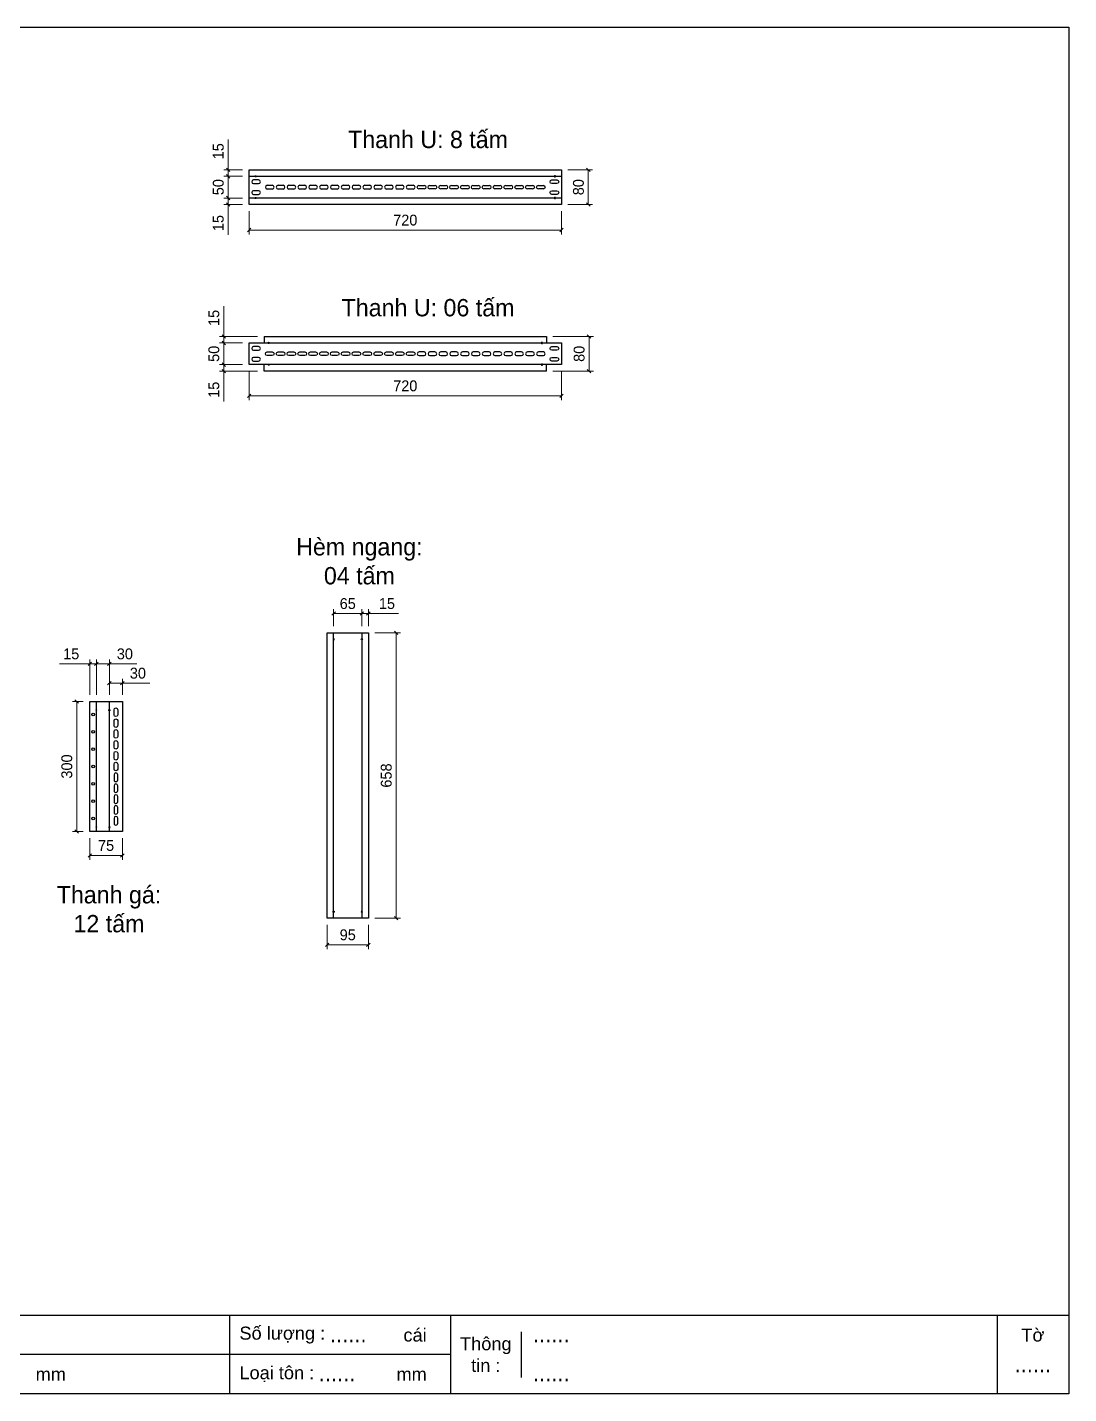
# Model space of a CAD drawing. Header units: millimetres. Extents: x 0 to 4455, y 0 to 3150.
# Drawn here: x 2054 to 4455, y 0 to 3150 of the extents above; entities that cross this region are included whole.
import ezdxf
from ezdxf.enums import TextEntityAlignment as Align

# ---------------------------------------------------------------- set-up
doc = ezdxf.new("R2010")
doc.units = ezdxf.units.MM
doc.layers.add('CNC', color=7, linetype='Continuous')
doc.layers.add('DIM', color=253, linetype='Continuous')
doc.styles.add('Arial', font='arial.ttf')
doc.styles.add('Tahoma (Input Text)', font='tahoma.ttf')
doc.dimstyles.new('Dim-25', dxfattribs={"dimtxt": 25, "dimasz": 8, "dimexe": 10, "dimexo": 15, "dimgap": 10, "dimtad": 1, "dimdec": 0, "dimtxsty": 'Standard', "dimblk": 'OBLIQUE', "dimcen": 10, "dimclrd": 5, "dimclre": 5, "dimclrt": 3, "dimazin": 3, "dimtfac": 1, "dimtdec": 0, "dimtmove": 0, "dimatfit": 3, "dimldrblk": 'OBLIQUE', "dimlwd": 9, "dimlwe": 9})

# ---------------------------------------------------------------- blocks, each defined once
blk = doc.blocks.new('*D9')
at = {"color": 0, "linetype": 'ByBlock', "lineweight": -2}
for p, q in [((2908.7, 1750.1), (2900.7, 1758.1)), ((2900.7, 1100.1), (2908.7, 1092.1))]:
    blk.add_line(p, q, dxfattribs=at)
at = {"layer": 'Defpoints', "color": 0, "transparency": 16777216}
for p in [(2840.5, 1754.1), (2840.5, 1096.1), (2904.7, 1096.1)]:
    blk.add_point(p, dxfattribs=at)
at = {"layer": 'DIM', "color": 5, "lineweight": 9, "transparency": 16777216}
for p, q in [((2855.5, 1754.1), (2914.7, 1754.1)), ((2904.7, 1754.1), (2904.7, 1096.1)), ((2855.5, 1096.1), (2914.7, 1096.1))]:
    blk.add_line(p, q, dxfattribs=at)
at = {"layer": 'DIM', "color": 3, "transparency": 16777216, "insert": (2881.9, 1425.1), "char_height": 25, "attachment_point": 5, "rotation": 90}
blk.add_mtext('658', dxfattribs=at)
blk = doc.blocks.new('_Oblique')
at = {"color": 0, "linetype": 'ByBlock', "lineweight": -2}
blk.add_line((-0.5, -0.5), (0.5, 0.5), dxfattribs=at)
blk = doc.blocks.new('*D10')
at = {"color": 0, "linetype": 'ByBlock', "lineweight": -2}
for p, q in [((2749.5, 1038.9), (2741.5, 1030.9)), ((2836.5, 1030.9), (2844.5, 1038.9))]:
    blk.add_line(p, q, dxfattribs=at)
at = {"layer": 'Defpoints', "color": 0, "transparency": 16777216}
for p in [(2745.5, 1096.1), (2840.5, 1096.1), (2840.5, 1034.9)]:
    blk.add_point(p, dxfattribs=at)
at = {"layer": 'DIM', "color": 5, "lineweight": 9, "transparency": 16777216}
for p, q in [((2745.5, 1081.1), (2745.5, 1024.9)), ((2840.5, 1081.1), (2840.5, 1024.9)), ((2745.5, 1034.9), (2840.5, 1034.9))]:
    blk.add_line(p, q, dxfattribs=at)
at = {"layer": 'DIM', "color": 3, "transparency": 16777216, "insert": (2793, 1057.7), "char_height": 25, "attachment_point": 5}
blk.add_mtext('95', dxfattribs=at)
blk = doc.blocks.new('*D11')
at = {"color": 0, "linetype": 'ByBlock', "lineweight": -2}
for p, q in [((2764.5, 1802.6), (2756.5, 1794.6)), ((2821.5, 1794.6), (2829.5, 1802.6))]:
    blk.add_line(p, q, dxfattribs=at)
at = {"layer": 'Defpoints', "color": 0, "transparency": 16777216}
for p in [(2825.5, 1798.6), (2760.5, 1754.1), (2825.5, 1754.1)]:
    blk.add_point(p, dxfattribs=at)
at = {"layer": 'DIM', "color": 5, "lineweight": 9, "transparency": 16777216}
for p, q in [((2760.5, 1769.1), (2760.5, 1808.6)), ((2760.5, 1798.6), (2825.5, 1798.6)), ((2825.5, 1769.1), (2825.5, 1808.6))]:
    blk.add_line(p, q, dxfattribs=at)
at = {"layer": 'DIM', "color": 3, "transparency": 16777216, "insert": (2793, 1821.4), "char_height": 25, "attachment_point": 5}
blk.add_mtext('65', dxfattribs=at)
blk = doc.blocks.new('*D12')
at = {"color": 0, "linetype": 'ByBlock', "lineweight": -2}
for p, q in [((2821.5, 1794.6), (2829.5, 1802.6)), ((2844.5, 1802.6), (2836.5, 1794.6))]:
    blk.add_line(p, q, dxfattribs=at)
at = {"layer": 'Defpoints', "color": 0, "transparency": 16777216}
for p in [(2840.5, 1798.6), (2825.5, 1754.1), (2840.5, 1754.1)]:
    blk.add_point(p, dxfattribs=at)
at = {"layer": 'DIM', "color": 5, "lineweight": 9, "transparency": 16777216}
for p, q in [((2825.5, 1798.6), (2817.5, 1798.6)), ((2825.5, 1769.1), (2825.5, 1808.6)), ((2825.5, 1798.6), (2840.5, 1798.6)), ((2840.5, 1769.1), (2840.5, 1808.6)), ((2840.5, 1798.6), (2910.2, 1798.6))]:
    blk.add_line(p, q, dxfattribs=at)
at = {"layer": 'DIM', "color": 3, "transparency": 16777216, "insert": (2883.3, 1821.4), "char_height": 25, "attachment_point": 5}
blk.add_mtext('15', dxfattribs=at)
blk = doc.blocks.new('f3daunguoc')
at = {"layer": 'CNC', "color": 2, "lineweight": -3}
blk.add_circle((0, 0), 1.5, dxfattribs=at)
blk = doc.blocks.new('f2dauxuoi')
at = {"layer": 'CNC', "color": 2, "lineweight": -3}
blk.add_circle((0, 0), 1, dxfattribs=at)
blk = doc.blocks.new('ovan8.5x20')
at = {"layer": 'CNC', "color": 2, "lineweight": -3}
for p, q in [((5.7, 4.2), (-5.8, 4.2)), ((-5.8, -4.2), (5.7, -4.2))]:
    blk.add_line(p, q, dxfattribs=at)
for centre, start, end in [((-5.8, 0), 90, 270), ((5.7, 0), 270, 90)]:
    blk.add_arc(centre, 4.25, start, end, dxfattribs=at)
blk = doc.blocks.new('khungtenAsean2')
at = {"color": 7}
for p, q in [((2970, -1980), (0, -1980)), ((1680, -1980), (1680, -2100)), ((2020, -1980), (2020, -2100)), ((2860, -1980), (2860, -2100)), ((2128.3, -2005), (2128.3, -2075)), ((2020, -2040), (0, -2040))]:
    blk.add_line(p, q, dxfattribs=at)
blk.add_lwpolyline([(0, 0), (2970, 0), (2970, -2100), (0, -2100)], close=True, dxfattribs=at)
at = {"color": 2, "char_height": 20, "style": 'Arial'}
for s, insert, width, attachment_point in [('  Số lượng :', (1680, -2010), 917.634, 4), ('cái', (1947.6, -2010), 917.634, 4), ('Thông\\Ptin :', (2074.2, -2040), 108.311, 5), ('Tờ', (2915, -2010), 110, 5), ('  Loại tôn :', (1680, -2070), 917.634, 4), ('mm', (1382.3, -2070), 917.634, 4), ('mm', (1936.9, -2070), 917.634, 4)]:
    blk.add_mtext(s, dxfattribs=dict(at, insert=insert, width=width, attachment_point=attachment_point))
at = {"color": 1, "style": 'Tahoma (Input Text)', "flags": 8}
for tag, p in [('#03', (506.6, -2019.3)), ('#01', (137.1, -2021.3)), ('#05', (1106.6, -2021.3)), ('#07', (1834.7, -2021.3)), ('#09', (2146.7, -2021.3)), ('#02', (98.5, -2081.3)), ('#04', (486.1, -2081.3)), ('#06', (1065.3, -2081.3)), ('#08', (1817.4, -2081.3)), ('#10', (2146.7, -2081.3))]:
    blk.add_attdef(tag, p, '', height=25, dxfattribs=at)
blk.add_attdef('#11', text='', height=25, dxfattribs=at).set_placement((2915, -2067.3), align=Align.CENTER)
blk = doc.blocks.new('*D22')
at = {"color": 0, "linetype": 'ByBlock', "lineweight": -2}
for p, q in [((2247.4, 1642.2), (2239.4, 1634.2)), ((2269.4, 1634.2), (2277.4, 1642.2))]:
    blk.add_line(p, q, dxfattribs=at)
at = {"layer": 'Defpoints', "color": 0, "ltscale": 3, "transparency": 16777216}
for p in [(2273.4, 1638.2), (2243.4, 1595.9), (2273.4, 1595.9)]:
    blk.add_point(p, dxfattribs=at)
at = {"layer": 'DIM', "color": 5, "lineweight": 9, "ltscale": 3, "transparency": 16777216}
for p, q in [((2243.4, 1610.9), (2243.4, 1648.2)), ((2243.4, 1638.2), (2273.4, 1638.2)), ((2273.4, 1610.9), (2273.4, 1648.2)), ((2273.4, 1638.2), (2337.1, 1638.2))]:
    blk.add_line(p, q, dxfattribs=at)
at = {"layer": 'DIM', "color": 3, "ltscale": 3, "transparency": 16777216, "insert": (2309.2, 1660.9), "char_height": 25, "attachment_point": 5}
blk.add_mtext('30', dxfattribs=at)
blk = doc.blocks.new('*D23')
at = {"color": 0, "linetype": 'ByBlock', "lineweight": -2}
for p, q in [((2217.4, 1686.6), (2209.4, 1678.6)), ((2239.4, 1678.6), (2247.4, 1686.6))]:
    blk.add_line(p, q, dxfattribs=at)
at = {"layer": 'Defpoints', "color": 0, "ltscale": 3, "transparency": 16777216}
for p in [(2243.4, 1682.6), (2213.4, 1595.9), (2243.4, 1595.9)]:
    blk.add_point(p, dxfattribs=at)
at = {"layer": 'DIM', "color": 5, "lineweight": 9, "ltscale": 3, "transparency": 16777216}
for p, q in [((2213.4, 1610.9), (2213.4, 1692.6)), ((2213.4, 1682.6), (2243.4, 1682.6)), ((2243.4, 1610.9), (2243.4, 1692.6)), ((2243.4, 1682.6), (2307.1, 1682.6))]:
    blk.add_line(p, q, dxfattribs=at)
at = {"layer": 'DIM', "color": 3, "ltscale": 3, "transparency": 16777216, "insert": (2279.2, 1705.4), "char_height": 25, "attachment_point": 5}
blk.add_mtext('30', dxfattribs=at)
blk = doc.blocks.new('*D24')
at = {"color": 0, "linetype": 'ByBlock', "lineweight": -2}
for p, q in [((2194.4, 1678.6), (2202.4, 1686.6)), ((2217.4, 1686.6), (2209.4, 1678.6))]:
    blk.add_line(p, q, dxfattribs=at)
at = {"layer": 'Defpoints', "color": 0, "ltscale": 3, "transparency": 16777216}
for p in [(2198.4, 1682.6), (2198.4, 1595.9), (2213.4, 1595.9)]:
    blk.add_point(p, dxfattribs=at)
at = {"layer": 'DIM', "color": 5, "lineweight": 9, "ltscale": 3, "transparency": 16777216}
for p, q in [((2198.4, 1682.6), (2128.7, 1682.6)), ((2198.4, 1610.9), (2198.4, 1692.6)), ((2213.4, 1682.6), (2198.4, 1682.6)), ((2213.4, 1610.9), (2213.4, 1692.6)), ((2213.4, 1682.6), (2221.4, 1682.6))]:
    blk.add_line(p, q, dxfattribs=at)
at = {"layer": 'DIM', "color": 3, "ltscale": 3, "transparency": 16777216, "insert": (2155.5, 1705.4), "char_height": 25, "attachment_point": 5}
blk.add_mtext('15', dxfattribs=at)
blk = doc.blocks.new('*D25')
at = {"color": 0, "linetype": 'ByBlock', "lineweight": -2}
for p, q in [((2172.2, 1591.9), (2164.2, 1599.9)), ((2164.2, 1299.9), (2172.2, 1291.9))]:
    blk.add_line(p, q, dxfattribs=at)
at = {"layer": 'Defpoints', "color": 0, "ltscale": 3, "transparency": 16777216}
for p in [(2198.4, 1595.9), (2168.2, 1295.9), (2198.4, 1295.9)]:
    blk.add_point(p, dxfattribs=at)
at = {"layer": 'DIM', "color": 5, "lineweight": 9, "ltscale": 3, "transparency": 16777216}
for p, q in [((2183.4, 1595.9), (2158.2, 1595.9)), ((2168.2, 1595.9), (2168.2, 1295.9)), ((2183.4, 1295.9), (2158.2, 1295.9))]:
    blk.add_line(p, q, dxfattribs=at)
at = {"layer": 'DIM', "color": 3, "ltscale": 3, "transparency": 16777216, "insert": (2145.4, 1445.9), "char_height": 25, "attachment_point": 5, "rotation": 90}
blk.add_mtext('300', dxfattribs=at)
blk = doc.blocks.new('*D26')
at = {"color": 0, "linetype": 'ByBlock', "lineweight": -2}
for p, q in [((2202.4, 1244.9), (2194.4, 1236.9)), ((2269.4, 1236.9), (2277.4, 1244.9))]:
    blk.add_line(p, q, dxfattribs=at)
at = {"layer": 'Defpoints', "color": 0, "ltscale": 3, "transparency": 16777216}
for p in [(2198.4, 1295.9), (2273.4, 1295.9), (2273.4, 1240.9)]:
    blk.add_point(p, dxfattribs=at)
at = {"layer": 'DIM', "color": 5, "lineweight": 9, "ltscale": 3, "transparency": 16777216}
for p, q in [((2198.4, 1280.9), (2198.4, 1230.9)), ((2273.4, 1280.9), (2273.4, 1230.9)), ((2198.4, 1240.9), (2273.4, 1240.9))]:
    blk.add_line(p, q, dxfattribs=at)
at = {"layer": 'DIM', "color": 3, "ltscale": 3, "transparency": 16777216, "insert": (2235.9, 1263.7), "char_height": 25, "attachment_point": 5}
blk.add_mtext('75', dxfattribs=at)
blk = doc.blocks.new('*D27')
at = {"color": 0, "linetype": 'ByBlock', "lineweight": -2}
for p, q in [((2569.6, 2686.6), (2561.6, 2678.6)), ((3281.6, 2678.6), (3289.6, 2686.6))]:
    blk.add_line(p, q, dxfattribs=at)
at = {"layer": 'Defpoints', "color": 0, "transparency": 16777216}
for p in [(2565.6, 2741.5), (3285.6, 2741.5), (2565.6, 2682.6)]:
    blk.add_point(p, dxfattribs=at)
at = {"layer": 'DIM', "color": 5, "lineweight": 9, "transparency": 16777216}
for p, q in [((2565.6, 2726.5), (2565.6, 2672.6)), ((3285.6, 2726.5), (3285.6, 2672.6)), ((3285.6, 2682.6), (2565.6, 2682.6))]:
    blk.add_line(p, q, dxfattribs=at)
at = {"layer": 'DIM', "color": 3, "transparency": 16777216, "insert": (2925.6, 2705.4), "char_height": 25, "attachment_point": 5}
blk.add_mtext('720', dxfattribs=at)
blk = doc.blocks.new('*D28')
at = {"color": 0, "linetype": 'ByBlock', "lineweight": -2}
for p, q in [((3351.6, 2817.5), (3343.6, 2825.5)), ((3343.6, 2745.5), (3351.6, 2737.5))]:
    blk.add_line(p, q, dxfattribs=at)
at = {"layer": 'Defpoints', "color": 0, "transparency": 16777216}
for p in [(3285.6, 2821.5), (3285.6, 2741.5), (3347.6, 2741.5)]:
    blk.add_point(p, dxfattribs=at)
at = {"layer": 'DIM', "color": 5, "lineweight": 9, "transparency": 16777216}
for p, q in [((3300.6, 2821.5), (3357.6, 2821.5)), ((3347.6, 2821.5), (3347.6, 2741.5)), ((3300.6, 2741.5), (3357.6, 2741.5))]:
    blk.add_line(p, q, dxfattribs=at)
at = {"layer": 'DIM', "color": 3, "transparency": 16777216, "insert": (3324.9, 2781.5), "char_height": 25, "attachment_point": 5, "rotation": 90}
blk.add_mtext('80', dxfattribs=at)
blk = doc.blocks.new('*D29')
at = {"color": 0, "linetype": 'ByBlock', "lineweight": -2}
for p, q in [((2521.4, 2802.5), (2513.4, 2810.5)), ((2513.4, 2760.5), (2521.4, 2752.5))]:
    blk.add_line(p, q, dxfattribs=at)
at = {"layer": 'Defpoints', "color": 0, "transparency": 16777216}
for p in [(2565.6, 2806.5), (2517.4, 2756.5), (2565.6, 2756.5)]:
    blk.add_point(p, dxfattribs=at)
at = {"layer": 'DIM', "color": 5, "lineweight": 9, "transparency": 16777216}
for p, q in [((2550.6, 2806.5), (2507.4, 2806.5)), ((2517.4, 2806.5), (2517.4, 2756.5)), ((2550.6, 2756.5), (2507.4, 2756.5))]:
    blk.add_line(p, q, dxfattribs=at)
at = {"layer": 'DIM', "color": 3, "transparency": 16777216, "insert": (2494.6, 2781.5), "char_height": 25, "attachment_point": 5, "rotation": 90}
blk.add_mtext('50', dxfattribs=at)
blk = doc.blocks.new('*D30')
at = {"color": 0, "linetype": 'ByBlock', "lineweight": -2}
for p, q in [((2513.4, 2825.5), (2521.4, 2817.5)), ((2521.4, 2802.5), (2513.4, 2810.5))]:
    blk.add_line(p, q, dxfattribs=at)
at = {"layer": 'Defpoints', "color": 0, "transparency": 16777216}
for p in [(2517.4, 2821.5), (2565.6, 2821.5), (2565.6, 2806.5)]:
    blk.add_point(p, dxfattribs=at)
at = {"layer": 'DIM', "color": 5, "lineweight": 9, "transparency": 16777216}
for p, q in [((2517.4, 2821.5), (2517.4, 2891.2)), ((2550.6, 2821.5), (2507.4, 2821.5)), ((2550.6, 2806.5), (2507.4, 2806.5)), ((2517.4, 2806.5), (2517.4, 2821.5)), ((2517.4, 2806.5), (2517.4, 2798.5))]:
    blk.add_line(p, q, dxfattribs=at)
at = {"layer": 'DIM', "color": 3, "transparency": 16777216, "insert": (2494.6, 2864.3), "char_height": 25, "attachment_point": 5, "rotation": 90}
blk.add_mtext('15', dxfattribs=at)
blk = doc.blocks.new('*D31')
at = {"color": 0, "linetype": 'ByBlock', "lineweight": -2}
for p, q in [((2513.4, 2760.5), (2521.4, 2752.5)), ((2521.4, 2737.5), (2513.4, 2745.5))]:
    blk.add_line(p, q, dxfattribs=at)
at = {"layer": 'Defpoints', "color": 0, "transparency": 16777216}
for p in [(2517.4, 2741.5), (2565.6, 2756.5), (2565.6, 2741.5)]:
    blk.add_point(p, dxfattribs=at)
at = {"layer": 'DIM', "color": 5, "lineweight": 9, "transparency": 16777216}
for p, q in [((2550.6, 2756.5), (2507.4, 2756.5)), ((2550.6, 2741.5), (2507.4, 2741.5)), ((2517.4, 2756.5), (2517.4, 2764.5)), ((2517.4, 2756.5), (2517.4, 2741.5)), ((2517.4, 2741.5), (2517.4, 2671.9))]:
    blk.add_line(p, q, dxfattribs=at)
at = {"layer": 'DIM', "color": 3, "transparency": 16777216, "insert": (2494.6, 2698.7), "char_height": 25, "attachment_point": 5, "rotation": 90}
blk.add_mtext('15', dxfattribs=at)
blk = doc.blocks.new('*D32')
at = {"color": 0, "linetype": 'ByBlock', "lineweight": -2}
for p, q in [((2569.6, 2304.5), (2561.6, 2296.5)), ((3281.6, 2296.5), (3289.6, 2304.5))]:
    blk.add_line(p, q, dxfattribs=at)
at = {"layer": 'Defpoints', "color": 0, "transparency": 16777216}
for p in [(2565.6, 2372.3), (3285.6, 2372.3), (3285.6, 2300.5)]:
    blk.add_point(p, dxfattribs=at)
at = {"layer": 'DIM', "color": 5, "lineweight": 9, "transparency": 16777216}
for p, q in [((2565.6, 2357.3), (2565.6, 2290.5)), ((3285.6, 2357.3), (3285.6, 2290.5)), ((2565.6, 2300.5), (3285.6, 2300.5))]:
    blk.add_line(p, q, dxfattribs=at)
at = {"layer": 'DIM', "color": 3, "transparency": 16777216, "insert": (2925.6, 2323.3), "char_height": 25, "attachment_point": 5}
blk.add_mtext('720', dxfattribs=at)
blk = doc.blocks.new('*D33')
at = {"color": 0, "linetype": 'ByBlock', "lineweight": -2}
for p, q in [((3353.3, 2433.3), (3345.3, 2441.3)), ((3345.3, 2361.3), (3353.3, 2353.3))]:
    blk.add_line(p, q, dxfattribs=at)
at = {"layer": 'Defpoints', "color": 0, "transparency": 16777216}
for p in [(3251.1, 2437.3), (3349.3, 2437.3), (3251.1, 2357.3)]:
    blk.add_point(p, dxfattribs=at)
at = {"layer": 'DIM', "color": 5, "lineweight": 9, "transparency": 16777216}
for p, q in [((3266.1, 2437.3), (3359.3, 2437.3)), ((3349.3, 2357.3), (3349.3, 2437.3)), ((3266.1, 2357.3), (3359.3, 2357.3))]:
    blk.add_line(p, q, dxfattribs=at)
at = {"layer": 'DIM', "color": 3, "transparency": 16777216, "insert": (3326.5, 2397.3), "char_height": 25, "attachment_point": 5, "rotation": 90}
blk.add_mtext('80', dxfattribs=at)
blk = doc.blocks.new('*D34')
at = {"color": 0, "linetype": 'ByBlock', "lineweight": -2}
for p, q in [((2511.2, 2418.3), (2503.2, 2426.3)), ((2503.2, 2376.3), (2511.2, 2368.3))]:
    blk.add_line(p, q, dxfattribs=at)
at = {"layer": 'Defpoints', "color": 0, "transparency": 16777216}
for p in [(2565.6, 2422.3), (2507.2, 2372.3), (2565.6, 2372.3)]:
    blk.add_point(p, dxfattribs=at)
at = {"layer": 'DIM', "color": 5, "lineweight": 9, "transparency": 16777216}
for p, q in [((2550.6, 2422.3), (2497.2, 2422.3)), ((2507.2, 2422.3), (2507.2, 2372.3)), ((2550.6, 2372.3), (2497.2, 2372.3))]:
    blk.add_line(p, q, dxfattribs=at)
at = {"layer": 'DIM', "color": 3, "transparency": 16777216, "insert": (2484.4, 2397.3), "char_height": 25, "attachment_point": 5, "rotation": 90}
blk.add_mtext('50', dxfattribs=at)
blk = doc.blocks.new('*D35')
at = {"color": 0, "linetype": 'ByBlock', "lineweight": -2}
for p, q in [((2503.2, 2376.3), (2511.2, 2368.3)), ((2511.2, 2353.3), (2503.2, 2361.3))]:
    blk.add_line(p, q, dxfattribs=at)
at = {"layer": 'Defpoints', "color": 0, "transparency": 16777216}
for p in [(2565.6, 2372.3), (2507.2, 2357.3), (2600.1, 2357.3)]:
    blk.add_point(p, dxfattribs=at)
at = {"layer": 'DIM', "color": 5, "lineweight": 9, "transparency": 16777216}
for p, q in [((2550.6, 2372.3), (2497.2, 2372.3)), ((2507.2, 2372.3), (2507.2, 2380.3)), ((2507.2, 2372.3), (2507.2, 2357.3)), ((2585.1, 2357.3), (2497.2, 2357.3)), ((2507.2, 2357.3), (2507.2, 2287.6))]:
    blk.add_line(p, q, dxfattribs=at)
at = {"layer": 'DIM', "color": 3, "transparency": 16777216, "insert": (2484.4, 2314.4), "char_height": 25, "attachment_point": 5, "rotation": 90}
blk.add_mtext('15', dxfattribs=at)
blk = doc.blocks.new('*D36')
at = {"color": 0, "linetype": 'ByBlock', "lineweight": -2}
for p, q in [((2503.2, 2441.3), (2511.2, 2433.3)), ((2511.2, 2418.3), (2503.2, 2426.3))]:
    blk.add_line(p, q, dxfattribs=at)
at = {"layer": 'Defpoints', "color": 0, "transparency": 16777216}
for p in [(2507.2, 2437.3), (2600.1, 2437.3), (2565.6, 2422.3)]:
    blk.add_point(p, dxfattribs=at)
at = {"layer": 'DIM', "color": 5, "lineweight": 9, "transparency": 16777216}
for p, q in [((2507.2, 2437.3), (2507.2, 2506.9)), ((2585.1, 2437.3), (2497.2, 2437.3)), ((2507.2, 2422.3), (2507.2, 2437.3)), ((2550.6, 2422.3), (2497.2, 2422.3)), ((2507.2, 2422.3), (2507.2, 2414.3))]:
    blk.add_line(p, q, dxfattribs=at)
at = {"layer": 'DIM', "color": 3, "transparency": 16777216, "insert": (2484.4, 2480.1), "char_height": 25, "attachment_point": 5, "rotation": 90}
blk.add_mtext('15', dxfattribs=at)

msp = doc.modelspace()

# ---------------------------------------------------------------- linework, layer by layer
at = {"color": 7}
for p, q in [((2565.6, 2821.5), (3285.6, 2821.5)), ((2565.6, 2741.5), (2565.6, 2821.5)), ((2565.6, 2806.5), (3285.6, 2806.5)), ((3285.6, 2821.5), (3285.6, 2741.5)), ((3285.6, 2756.5), (2565.6, 2756.5)), ((3285.6, 2741.5), (2565.6, 2741.5)), ((2600.1, 2437.3), (3251.1, 2437.3)), ((2600.1, 2437.3), (2600.1, 2422.3)), ((3251.1, 2437.3), (3251.1, 2422.3)), ((2565.6, 2422.3), (3285.6, 2422.3)), ((2565.6, 2372.3), (2565.6, 2422.3)), ((3285.6, 2422.3), (3285.6, 2372.3)), ((3285.6, 2372.3), (2565.6, 2372.3)), ((2600.1, 2357.3), (2600.1, 2372.3)), ((3251.1, 2357.3), (3251.1, 2372.3)), ((3251.1, 2357.3), (2600.1, 2357.3)), ((2745.5, 1754.1), (2840.5, 1754.1)), ((2745.5, 1096.1), (2745.5, 1754.1)), ((2760.5, 1096.1), (2760.5, 1754.1)), ((2825.5, 1754.1), (2825.5, 1096.1)), ((2840.5, 1754.1), (2840.5, 1096.1)), ((2198.4, 1595.9), (2273.4, 1595.9)), ((2198.4, 1295.9), (2198.4, 1595.9)), ((2213.4, 1295.9), (2213.4, 1595.9)), ((2243.4, 1295.9), (2243.4, 1595.9)), ((2273.4, 1595.9), (2273.4, 1295.9)), ((2273.4, 1295.9), (2198.4, 1295.9)), ((2840.5, 1096.1), (2745.5, 1096.1))]:
    msp.add_line(p, q, dxfattribs=at)
at = {"color": 2}
for centre in [(2205.9, 1565.9), (2205.9, 1525.9), (2205.9, 1485.9), (2205.9, 1445.9), (2205.9, 1405.9), (2205.9, 1365.9), (2205.9, 1325.9)]:
    msp.add_circle(centre, 3, dxfattribs=at)

# ---------------------------------------------------------------- block references
at = {"color": 7}
ref = msp.add_blockref('khungtenAsean2', (0, 3150), dxfattribs=dict(at, xscale=1.5, yscale=1.5, zscale=1.5))
ref.add_attrib('#11', '......', dxfattribs={"color": 1, "height": 37.5, "style": 'Tahoma (Input Text)'}).set_placement((4372.5, 49), align=Align.CENTER)
ref.add_attrib('#09', '......', (3220.1, 118.1), dxfattribs={"color": 1, "height": 37.5, "style": 'Tahoma (Input Text)'})
ref.add_attrib('#10', '......', (3220.1, 28.1), dxfattribs={"color": 1, "height": 37.5, "style": 'Tahoma (Input Text)'})
ref.add_attrib('#08', '......', (2726.2, 28.1), dxfattribs={"color": 1, "height": 37.5, "style": 'Tahoma (Input Text)'})
ref.add_attrib('#07', '......', (2752, 118.1), dxfattribs={"color": 1, "height": 37.5, "style": 'Tahoma (Input Text)'})
at = {"lineweight": -3}
for name, p, rotation in [('f3daunguoc', (2580.6, 2806.5), 270), ('f3daunguoc', (2580.6, 2756.5), 270), ('f3daunguoc', (2610.6, 2422.3), 270), ('f3daunguoc', (2610.6, 2372.3), 270), ('f3daunguoc', (2825.5, 1739.1), 270), ('f3daunguoc', (2243.4, 1575.9), 270), ('f2dauxuoi', (2213.4, 1305.9), 180), ('f3daunguoc', (2760.5, 1111.1), 90)]:
    msp.add_blockref(name, p, dxfattribs=dict(at, rotation=rotation))
at = {"lineweight": -3, "xscale": -1}
for p, rotation in [((3270.6, 2806.5), 90), ((3270.6, 2756.5), 90), ((3240.6, 2422.3), 90), ((3240.6, 2372.3), 90), ((2760.5, 1739.1), 90), ((2243.4, 1305.9), 270), ((2825.5, 1111.1), 270)]:
    msp.add_blockref('f3daunguoc', p, dxfattribs=dict(at, rotation=rotation))
msp.add_blockref('f2dauxuoi', (2213.4, 1575.9), dxfattribs=at)
at = {"layer": 'CNC', "lineweight": -3}
for p, rotation in [((2581.6, 2794), 180), ((2581.6, 2769), 180), ((2581.6, 2409.8), 180), ((2963.1, 2397.3), 180), ((2988.1, 2397.3), 180), ((3013.1, 2397.3), 180), ((3038.1, 2397.3), 180), ((3063.1, 2397.3), 180), ((3088.1, 2397.3), 180), ((3113.1, 2397.3), 180), ((3138.1, 2397.3), 180), ((3163.1, 2397.3), 180), ((3188.1, 2397.3), 180), ((3213.1, 2397.3), 180), ((3238.1, 2397.3), 180), ((2581.6, 2384.8), 180), ((2258.4, 1420.9), 270), ((2258.4, 1395.9), 270), ((2258.4, 1370.9), 270), ((2258.4, 1345.9), 270), ((2258.4, 1320.9), 270)]:
    msp.add_blockref('ovan8.5x20', p, dxfattribs=dict(at, rotation=rotation))
for p in [(2613.1, 2781.5), (2638.1, 2781.5), (2663.1, 2781.5), (2688.1, 2781.5), (2713.1, 2781.5), (2738.1, 2781.5), (2763.1, 2781.5), (2788.1, 2781.5), (2813.1, 2781.5), (2838.1, 2781.5), (2863.1, 2781.5), (2888.1, 2781.5), (2913.1, 2781.5), (2938.1, 2781.5)]:
    msp.add_blockref('ovan8.5x20', p, dxfattribs=at)
at = {"layer": 'CNC', "lineweight": -3, "xscale": -1}
for p in [(2963.1, 2781.5), (2988.1, 2781.5), (3013.1, 2781.5), (3038.1, 2781.5), (3063.1, 2781.5), (3088.1, 2781.5), (3113.1, 2781.5), (3138.1, 2781.5), (3163.1, 2781.5), (3188.1, 2781.5), (3213.1, 2781.5), (3238.1, 2781.5)]:
    msp.add_blockref('ovan8.5x20', p, dxfattribs=at)
for p, rotation in [((3269.6, 2794), 180), ((3269.6, 2769), 180), ((2613.1, 2397.3), 180), ((2638.1, 2397.3), 180), ((2663.1, 2397.3), 180), ((2688.1, 2397.3), 180), ((2713.1, 2397.3), 180), ((2738.1, 2397.3), 180), ((2763.1, 2397.3), 180), ((2788.1, 2397.3), 180), ((2813.1, 2397.3), 180), ((2838.1, 2397.3), 180), ((2863.1, 2397.3), 180), ((2888.1, 2397.3), 180), ((2913.1, 2397.3), 180), ((2938.1, 2397.3), 180), ((3269.6, 2409.8), 180), ((3269.6, 2384.8), 180), ((2258.4, 1570.9), 270), ((2258.4, 1545.9), 270), ((2258.4, 1520.9), 270), ((2258.4, 1495.9), 270), ((2258.4, 1470.9), 270), ((2258.4, 1445.9), 270)]:
    msp.add_blockref('ovan8.5x20', p, dxfattribs=dict(at, rotation=rotation))

# ---------------------------------------------------------------- texts
at = {"color": 7, "char_height": 40, "width": 915, "attachment_point": 5}
for s, insert in [('Thanh U: 8 tấm', (2978.1, 2891.3)), ('Thanh U: 06 tấm', (2978.1, 2503.4)), ('Hèm ngang:\\P04 tấm', (2819.8, 1918.8)), ('Thanh gá:\\P12 tấm', (2242.5, 1116.7))]:
    msp.add_mtext(s, dxfattribs=dict(at, insert=insert))

# ---------------------------------------------------------------- dimensions: what is measured, and where the dimension line sits
at = {"layer": 'DIM', "color": 7}
for base, p1, p2, picture, middle in [((2517.4, 2821.5), (2565.6, 2806.5), (2565.6, 2821.5), '*D30', (2494.6, 2864.3)), ((3347.6, 2741.5), (3285.6, 2821.5), (3285.6, 2741.5), '*D28', (3324.9, 2781.5)), ((2517.4, 2741.5), (2565.6, 2756.5), (2565.6, 2741.5), '*D31', (2494.6, 2698.7)), ((2507.2, 2437.3), (2565.6, 2422.3), (2600.1, 2437.3), '*D36', (2484.4, 2480.1)), ((3349.3, 2437.3), (3251.1, 2357.3), (3251.1, 2437.3), '*D33', (3326.5, 2397.3)), ((2507.2, 2357.3), (2565.6, 2372.3), (2600.1, 2357.3), '*D35', (2484.4, 2314.4)), ((2904.7, 1096.1), (2840.5, 1754.1), (2840.5, 1096.1), '*D9', (2881.9, 1425.1))]:
    dim = msp.add_linear_dim(base=base, p1=p1, p2=p2, angle=90, dimstyle='Dim-25', dxfattribs=at)
    dim.commit()
    dim.dimension.update_dxf_attribs({"geometry": picture, "text_midpoint": middle})
for base, p1, p2, picture, middle in [((2517.4, 2756.5), (2565.6, 2806.5), (2565.6, 2756.5), '*D29', (2517.4, 2781.5)), ((2507.2, 2372.3), (2565.6, 2422.3), (2565.6, 2372.3), '*D34', (2507.2, 2397.3))]:
    dim = msp.add_linear_dim(base=base, p1=p1, p2=p2, angle=90, dimstyle='Dim-25', dxfattribs=at)
    dim.commit()
    dim.dimension.update_dxf_attribs({"geometry": picture, "text_midpoint": middle, "dimtype": 160})
for base, p1, p2, picture, middle in [((2565.6, 2682.6), (3285.6, 2741.5), (2565.6, 2741.5), '*D27', (2925.6, 2705.4)), ((3285.6, 2300.5), (2565.6, 2372.3), (3285.6, 2372.3), '*D32', (2925.6, 2323.3)), ((2825.5, 1798.6), (2760.5, 1754.1), (2825.5, 1754.1), '*D11', (2793, 1821.4)), ((2840.5, 1798.6), (2825.5, 1754.1), (2840.5, 1754.1), '*D12', (2883.3, 1821.4)), ((2840.5, 1034.9), (2745.5, 1096.1), (2840.5, 1096.1), '*D10', (2793, 1057.7))]:
    dim = msp.add_linear_dim(base=base, p1=p1, p2=p2, dimstyle='Dim-25', dxfattribs=at)
    dim.commit()
    dim.dimension.update_dxf_attribs({"geometry": picture, "text_midpoint": middle})
at = {"layer": 'DIM', "color": 2, "ltscale": 3}
for base, p1, p2, picture, middle in [((2198.4, 1682.6), (2213.4, 1595.9), (2198.4, 1595.9), '*D24', (2155.5, 1705.4)), ((2243.4, 1682.6), (2213.4, 1595.9), (2243.4, 1595.9), '*D23', (2279.2, 1705.4)), ((2273.4, 1638.2), (2243.4, 1595.9), (2273.4, 1595.9), '*D22', (2309.2, 1660.9)), ((2273.4, 1240.9), (2198.4, 1295.9), (2273.4, 1295.9), '*D26', (2235.9, 1263.7))]:
    dim = msp.add_linear_dim(base=base, p1=p1, p2=p2, dimstyle='Dim-25', dxfattribs=at)
    dim.commit()
    dim.dimension.update_dxf_attribs({"geometry": picture, "text_midpoint": middle})
dim = msp.add_linear_dim(base=(2168.2, 1295.9), p1=(2198.4, 1595.9), p2=(2198.4, 1295.9), angle=90, dimstyle='Dim-25', dxfattribs=at)
dim.commit()
dim.dimension.update_dxf_attribs({"geometry": '*D25', "text_midpoint": (2145.4, 1445.9)})

doc.saveas('drawing.dxf')
